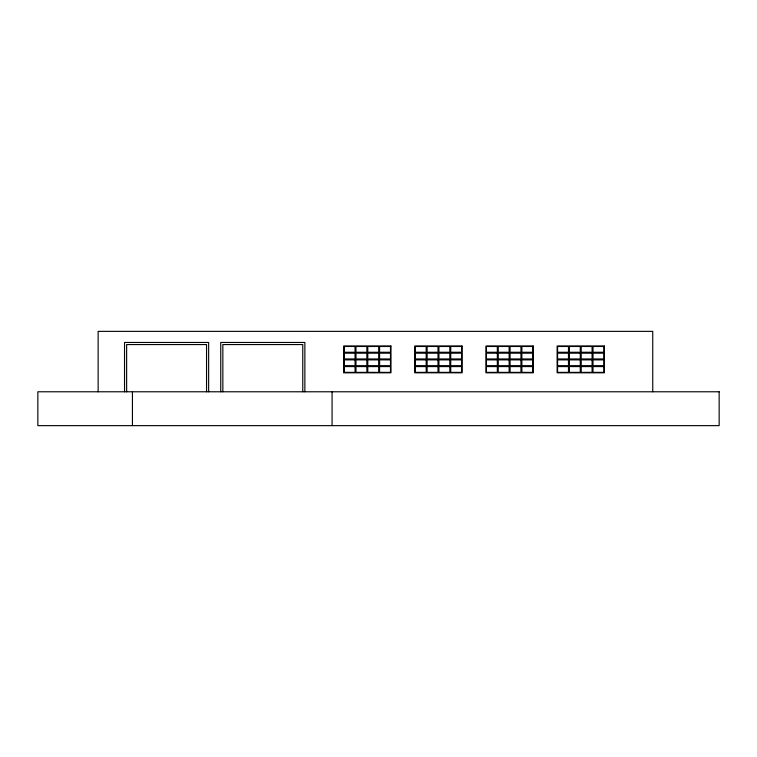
<?xml version="1.0" encoding="UTF-8"?>
<svg xmlns="http://www.w3.org/2000/svg" width="757" height="757" viewBox="0 0 757 757"><rect width="100%" height="100%" fill="white"/><g stroke="black" fill="none" stroke-linecap="round" stroke-linejoin="round"><path stroke-width="1.14" d="M652.742 391.776L652.742 331.367L98.136 331.367L98.136 391.776M332.077 391.776L332.077 425.633M304.863 391.776L304.863 342.457L220.751 342.457L220.751 391.776M302.762 391.776L302.762 344.558L222.851 344.558L222.851 391.776M208.648 391.776L208.648 342.457L124.536 342.457L124.536 391.776M206.547 391.776L206.547 344.558L126.637 344.558L126.637 391.776M132.437 391.776L132.437 425.633M390.943 346.015L343.706 346.015L343.706 372.813L390.943 372.813L390.943 346.015M462.082 346.015L414.845 346.015L414.845 372.813L462.082 372.813L462.082 346.015M533.221 346.015L485.985 346.015L485.985 372.813L533.221 372.813L533.221 346.015M604.36 346.015L557.124 346.015L557.124 372.813L604.36 372.813L604.36 346.015M355.061 346.479L344.161 346.479L344.161 352.26L355.061 352.26L355.061 346.479M366.871 346.479L355.979 346.479L355.979 352.26L366.871 352.26L366.871 346.479M378.68 346.479L367.788 346.479L367.788 352.26L378.68 352.26L378.68 346.479M390.489 346.479L379.598 346.479L379.598 352.26L390.489 352.26L390.489 346.479M426.2 346.479L415.3 346.479L415.3 352.26L426.2 352.26L426.2 346.479M438.01 346.479L427.118 346.479L427.118 352.26L438.01 352.26L438.01 346.479M449.819 346.479L438.928 346.479L438.928 352.26L449.819 352.26L449.819 346.479M461.628 346.479L450.737 346.479L450.737 352.26L461.628 352.26L461.628 346.479M497.34 346.479L486.439 346.479L486.439 352.26L497.34 352.26L497.34 346.479M509.149 346.479L498.257 346.479L498.257 352.26L509.149 352.26L509.149 346.479M520.958 346.479L510.067 346.479L510.067 352.26L520.958 352.26L520.958 346.479M532.767 346.479L521.876 346.479L521.876 352.26L532.767 352.26L532.767 346.479M568.479 346.479L557.578 346.479L557.578 352.26L568.479 352.26L568.479 346.479M580.288 346.479L569.396 346.479L569.396 352.26L580.288 352.26L580.288 346.479M592.097 346.479L581.206 346.479L581.206 352.26L592.097 352.26L592.097 346.479M603.906 346.479L593.015 346.479L593.015 352.26L603.906 352.26L603.906 346.479M355.061 353.178L344.161 353.178L344.161 358.96L355.061 358.96L355.061 353.178M366.871 353.178L355.979 353.178L355.979 358.96L366.871 358.96L366.871 353.178M378.68 353.178L367.788 353.178L367.788 358.96L378.68 358.96L378.68 353.178M390.489 353.178L379.598 353.178L379.598 358.96L390.489 358.96L390.489 353.178M426.2 353.178L415.3 353.178L415.3 358.96L426.2 358.96L426.2 353.178M438.01 353.178L427.118 353.178L427.118 358.96L438.01 358.96L438.01 353.178M449.819 353.178L438.928 353.178L438.928 358.96L449.819 358.96L449.819 353.178M461.628 353.178L450.737 353.178L450.737 358.96L461.628 358.96L461.628 353.178M497.34 353.178L486.439 353.178L486.439 358.96L497.34 358.96L497.34 353.178M509.149 353.178L498.257 353.178L498.257 358.96L509.149 358.96L509.149 353.178M520.958 353.178L510.067 353.178L510.067 358.96L520.958 358.96L520.958 353.178M532.767 353.178L521.876 353.178L521.876 358.96L532.767 358.96L532.767 353.178M568.479 353.178L557.578 353.178L557.578 358.96L568.479 358.96L568.479 353.178M580.288 353.178L569.396 353.178L569.396 358.96L580.288 358.96L580.288 353.178M592.097 353.178L581.206 353.178L581.206 358.96L592.097 358.96L592.097 353.178M603.906 353.178L593.015 353.178L593.015 358.96L603.906 358.96L603.906 353.178M355.061 359.878L344.161 359.878L344.161 365.659L355.061 365.659L355.061 359.878M366.871 359.878L355.979 359.878L355.979 365.659L366.871 365.659L366.871 359.878M378.68 359.878L367.788 359.878L367.788 365.659L378.68 365.659L378.68 359.878M390.489 359.878L379.598 359.878L379.598 365.659L390.489 365.659L390.489 359.878M426.2 359.878L415.3 359.878L415.3 365.659L426.2 365.659L426.2 359.878M438.01 359.878L427.118 359.878L427.118 365.659L438.01 365.659L438.01 359.878M449.819 359.878L438.928 359.878L438.928 365.659L449.819 365.659L449.819 359.878M461.628 359.878L450.737 359.878L450.737 365.659L461.628 365.659L461.628 359.878M497.34 359.878L486.439 359.878L486.439 365.659L497.34 365.659L497.34 359.878M509.149 359.878L498.257 359.878L498.257 365.659L509.149 365.659L509.149 359.878M520.958 359.878L510.067 359.878L510.067 365.659L520.958 365.659L520.958 359.878M532.767 359.878L521.876 359.878L521.876 365.659L532.767 365.659L532.767 359.878M568.479 359.878L557.578 359.878L557.578 365.659L568.479 365.659L568.479 359.878M580.288 359.878L569.396 359.878L569.396 365.659L580.288 365.659L580.288 359.878M592.097 359.878L581.206 359.878L581.206 365.659L592.097 365.659L592.097 359.878M603.906 359.878L593.015 359.878L593.015 365.659L603.906 365.659L603.906 359.878M355.061 366.577L344.161 366.577L344.161 372.359L355.061 372.359L355.061 366.577M366.871 366.577L355.979 366.577L355.979 372.359L366.871 372.359L366.871 366.577M378.68 366.577L367.788 366.577L367.788 372.359L378.68 372.359L378.68 366.577M390.489 366.577L379.598 366.577L379.598 372.359L390.489 372.359L390.489 366.577M426.2 366.577L415.3 366.577L415.3 372.359L426.2 372.359L426.2 366.577M438.01 366.577L427.118 366.577L427.118 372.359L438.01 372.359L438.01 366.577M449.819 366.577L438.928 366.577L438.928 372.359L449.819 372.359L449.819 366.577M461.628 366.577L450.737 366.577L450.737 372.359L461.628 372.359L461.628 366.577M497.34 366.577L486.439 366.577L486.439 372.359L497.34 372.359L497.34 366.577M509.149 366.577L498.257 366.577L498.257 372.359L509.149 372.359L509.149 366.577M520.958 366.577L510.067 366.577L510.067 372.359L520.958 372.359L520.958 366.577M532.767 366.577L521.876 366.577L521.876 372.359L532.767 372.359L532.767 366.577M568.479 366.577L557.578 366.577L557.578 372.359L568.479 372.359L568.479 366.577M580.288 366.577L569.396 366.577L569.396 372.359L580.288 372.359L580.288 366.577M592.097 366.577L581.206 366.577L581.206 372.359L592.097 372.359L592.097 366.577M603.906 366.577L593.015 366.577L593.015 372.359L603.906 372.359L603.906 366.577M719.15 391.776L37.85 391.776L37.85 425.633L719.15 425.633L719.15 391.776"/></g></svg>
